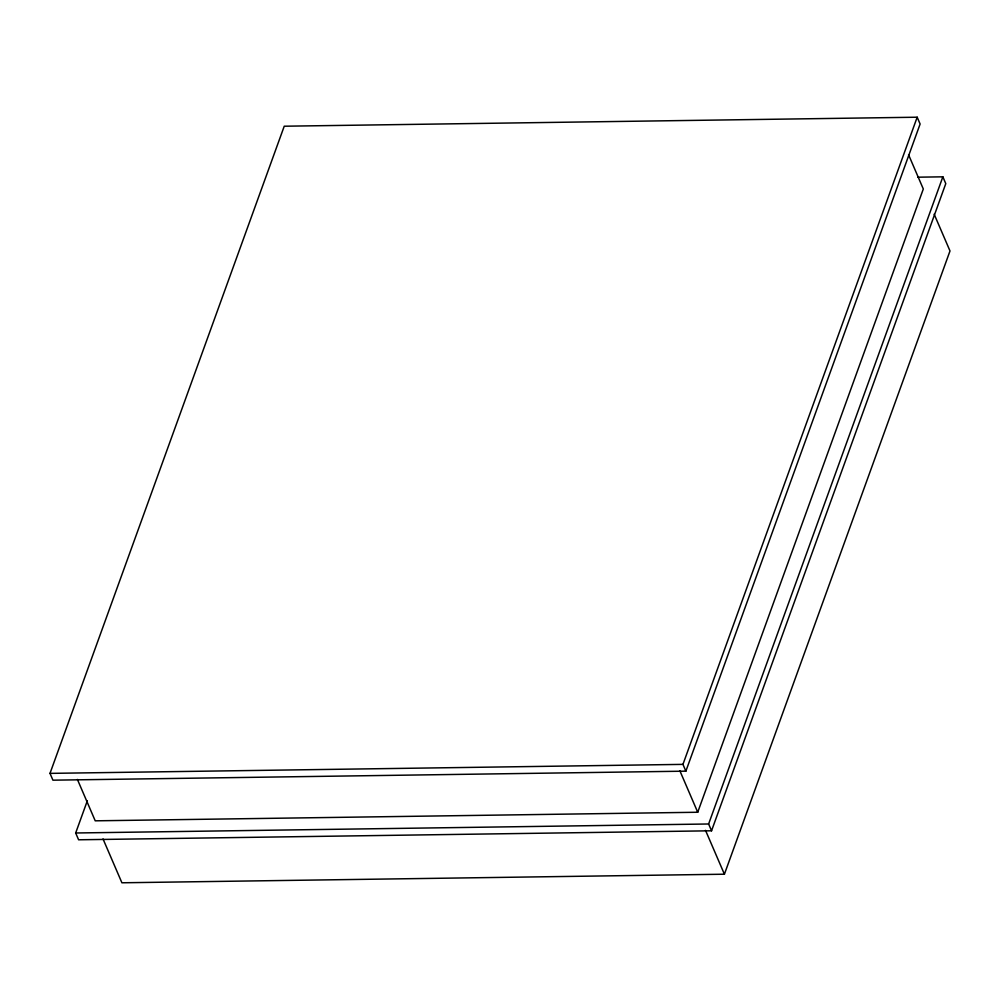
<?xml version="1.0" encoding="UTF-8"?>
<svg xmlns="http://www.w3.org/2000/svg" width="1000" height="1000" viewBox="0 0 1000 1000"><rect width="100%" height="100%" fill="white"/><g stroke="black" fill="none" stroke-linecap="round" stroke-linejoin="round"><path stroke-width="1.5" d="M50 773.375L284.237 126.213L917.188 117.212L920.113 124.012L685.875 771.162L52.925 780.175L50 773.375L682.95 764.375L685.875 771.162M917.913 177.188L942.862 176.825L945.788 183.625L711.55 830.788L78.6 839.788L75.675 832.987L87.362 800.7M682.95 764.375L917.188 117.212M77.4 779.425L95.225 820.825L697.725 812.25L923.312 189L908.562 154.738M711.55 830.788L708.625 823.988L942.862 176.825M103.025 838.938L121.912 882.788L724.412 874.212L950 250.963L934.163 214.188M75.675 832.987L708.625 823.988M679.9 770.85L697.725 812.25M705.525 830.362L724.412 874.212"/></g></svg>
